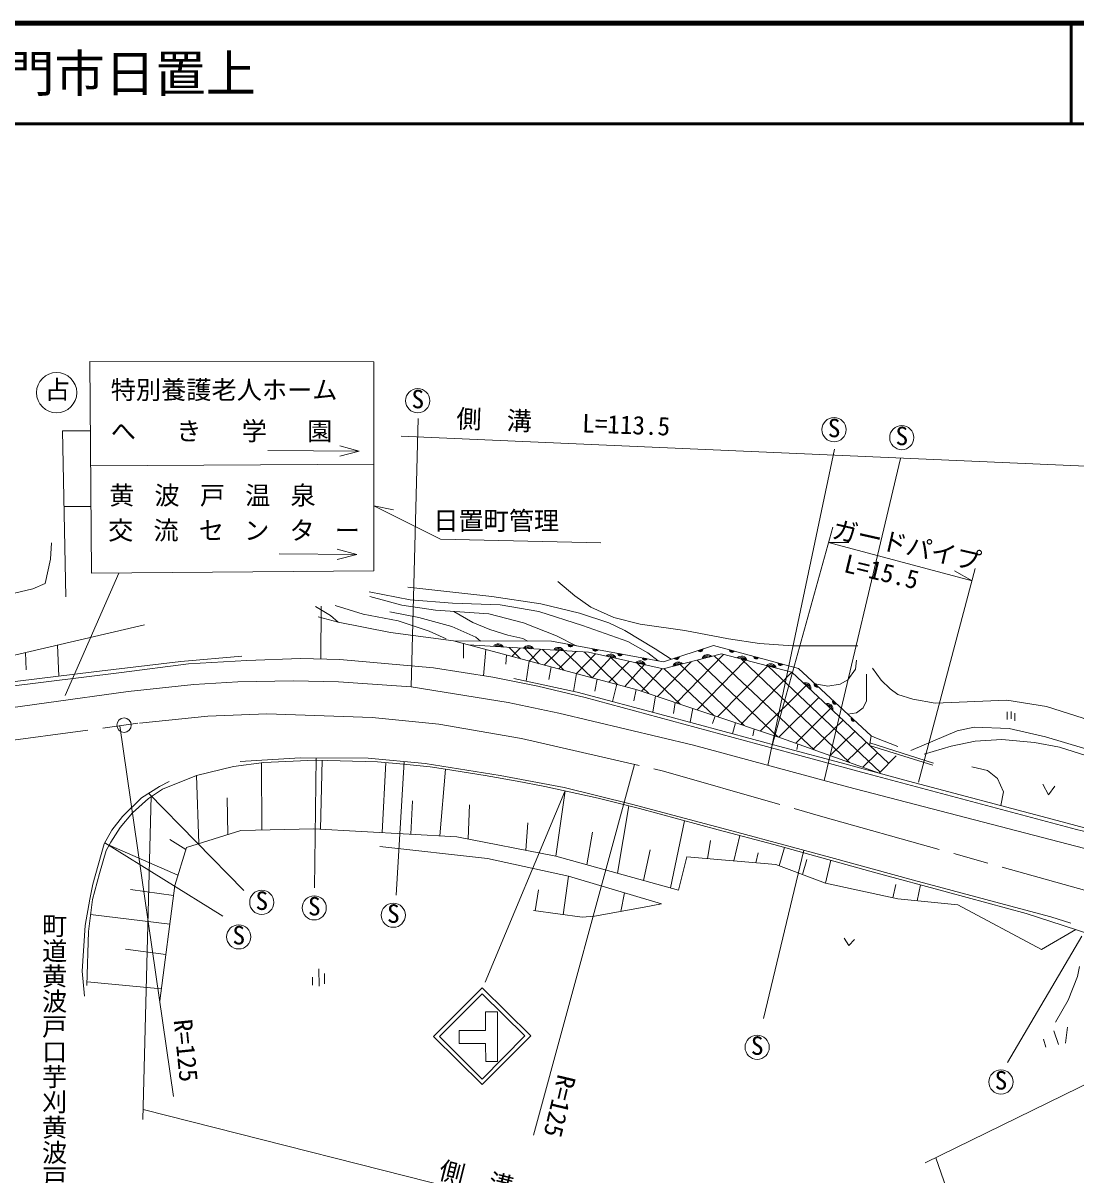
# Model space of a CAD drawing. Units: millimetres, scale not verified. Extents: x 40000 to 1265981, y 20000 to 380000.
# Drawn here: x 404714 to 509236, y 265708 to 380000 of the extents above; entities that cross this region are included whole.
import ezdxf
from ezdxf.enums import TextEntityAlignment as Align

# ---------------------------------------------------------------- set-up
doc = ezdxf.new("R2010")
doc.units = ezdxf.units.MM
doc.header["$LTSCALE"] = 1000
doc.linetypes.add('CHAIN', pattern=[18.5, 12, -1.5, 3.5, -1.5])
for name, color, linetype, lineweight in [('M-BMK', 2, 'CHAIN', 13), ('M-STR-STRC', 7, 'Continuous', 13), ('M-TTL', 2, 'Continuous', 140), ('M-TTL-LINE', 7, 'Continuous', 50), ('M-TTL-TXT', 7, 'Continuous', 13), ('M-WORK', 1, 'Continuous', 13)]:
    doc.layers.add(name, color=color, linetype=linetype, lineweight=lineweight)
doc.styles.add('@ＭＳ ゴシック', font='')
doc.styles.add('ＭＳ ゴシック', font='')
doc.styles.get('@ＭＳ ゴシック').set_extended_font_data('@MS Gothic')
doc.styles.get('ＭＳ ゴシック').set_extended_font_data('MS Gothic')

msp = doc.modelspace()

# ---------------------------------------------------------------- linework, layer by layer
at = {"layer": 'M-BMK'}
msp.add_lwpolyline([(242089, 292941), (256159, 296576), (270044, 300624), (276452, 302151), (284416, 303628), (294250, 304713), (301256, 305094), (312752, 305025), (328703, 303709), (346683, 303022), (365070, 303819), (377512, 305219), (399272, 308239), (416287, 310545), (423067, 311219), (428931, 311473), (439388, 311080), (445985, 310444), (454180, 309005), (468288, 305769), (484109, 301237), (512110, 293392), (524345, 289668)], dxfattribs=at)
at = {"layer": 'M-STR-STRC'}
msp.add_circle((408047, 343327), 2000, dxfattribs=at)
at = {"layer": 'M-TTL'}
msp.add_line((680000, 380000), (40000, 380000), dxfattribs=at)
at = {"layer": 'M-TTL-LINE'}
for p, q in [((508747, 380000), (508747, 370000)), ((40000, 370000), (680000, 370000))]:
    msp.add_line(p, q, dxfattribs=at)
at = {"layer": 'M-WORK'}
for p, q in [((443241, 314123), (443927, 340757)), ((442265, 339008), (520451, 335600)), ((429028, 337581), (438093, 337535)), ((438093, 337535), (436158, 337027)), ((438093, 337535), (436164, 338062)), ((478637, 306346), (485272, 337726)), ((411424, 336080), (439539, 336242)), ((491828, 336803), (484233, 304836)), ((408779, 332033), (411455, 332038)), ((439539, 332096), (441499, 331697)), ((485107, 329972), (478979, 307964)), ((484681, 328444), (486681, 328446)), ((484681, 328444), (498921, 324644)), ((430154, 327330), (437841, 327260)), ((437841, 327260), (435904, 326760)), ((437841, 327260), (435914, 327795)), ((499246, 325868), (493608, 304668)), ((408882, 313265), (414215, 325431)), ((498921, 324644), (497188, 325642)), ((434314, 322135), (434281, 316896)), ((408136, 318282), (408262, 315201)), ((447433, 318690), (457174, 318656)), ((448454, 318420), (448440, 316970)), ((450656, 317836), (450421, 315240)), ((452984, 318049), (454110, 316921)), ((453231, 317154), (454079, 317984)), ((454485, 317960), (455961, 316430)), ((454950, 316698), (456123, 317862)), ((456273, 317853), (458399, 315784)), ((456451, 316300), (457922, 317754)), ((404961, 317540), (405016, 315819)), ((452700, 317294), (452642, 316382)), ((454950, 316698), (454668, 314706)), ((457889, 315919), (459626, 317653)), ((458386, 317727), (461201, 315041)), ((459643, 315454), (461547, 317423)), ((460423, 317605), (463730, 314371)), ((461201, 315041), (463091, 317075)), ((462858, 314602), (464898, 316669)), ((463056, 317037), (466820, 313472)), ((467685, 313182), (471044, 316636)), ((469579, 312546), (474262, 317360)), ((471631, 311857), (476422, 316795)), ((471643, 316790), (479630, 309171)), ((473333, 317225), (483248, 307885)), ((486761, 306629), (476021, 316900)), ((457157, 316113), (456906, 314860)), ((459643, 315454), (459343, 313688)), ((464442, 314182), (466382, 316335)), ((465691, 316491), (469956, 312419)), ((466094, 313716), (468147, 315938)), ((468342, 315940), (473293, 311299)), ((476291, 310292), (469938, 316351)), ((478635, 316216), (473656, 311177)), ((475961, 310403), (481046, 315586)), ((489802, 305674), (478696, 316200)), ((461691, 314911), (461470, 313719)), ((463649, 314392), (463239, 312677)), ((465591, 313878), (465336, 312739)), ((467506, 313242), (467225, 311624)), ((477885, 309757), (482440, 314276)), ((469459, 312586), (469286, 311488)), ((479746, 309132), (483727, 313067)), ((471198, 312002), (470954, 310621)), ((473421, 311256), (473169, 310487)), ((481425, 308537), (484882, 311982)), ((502419, 311648), (502422, 310882)), ((502799, 311690), (502790, 310979)), ((503155, 311514), (503161, 310757)), ((414334, 310281), (419656, 273483)), ((475443, 310577), (475139, 309486)), ((477305, 309952), (477159, 309261)), ((483129, 307928), (486115, 310823)), ((490650, 306539), (486229, 310717)), ((484824, 307322), (487294, 309710)), ((486462, 306736), (488431, 308635)), ((488750, 308306), (488894, 309291)), ((481642, 308459), (481530, 307923)), ((488089, 306154), (489550, 307578)), ((488750, 308306), (495043, 306363)), ((488790, 308575), (495098, 306582)), ((428417, 299928), (428400, 306588)), ((433828, 307093), (433649, 294201)), ((434240, 300006), (434404, 306859)), ((440379, 299672), (440722, 306636)), ((441760, 293476), (442542, 306730)), ((465412, 306429), (455399, 269666)), ((489705, 305576), (491391, 307294)), ((422174, 298592), (421944, 305355)), ((446082, 299362), (446644, 305986)), ((416623, 271211), (417426, 303336)), ((426637, 293928), (417185, 303581)), ((425040, 299479), (424968, 303123)), ((450600, 284840), (458507, 303762)), ((457596, 297354), (458516, 303822)), ((443201, 299518), (443388, 302830)), ((448897, 299051), (449043, 302438)), ((463714, 295651), (464847, 302341)), ((454824, 300660), (454624, 297934)), ((468974, 294186), (470362, 300857)), ((461228, 299706), (460696, 296491)), ((412851, 298677), (424564, 291394)), ((420095, 295459), (413254, 298427)), ((420891, 298008), (419302, 298981)), ((472663, 297088), (472947, 298883)), ((475286, 296865), (475862, 299381)), ((466311, 294928), (466961, 297975)), ((477454, 296680), (477687, 297667)), ((482224, 297925), (478217, 281240)), ((479780, 296384), (480292, 298212)), ((482083, 295513), (482504, 297021)), ((484386, 294643), (484887, 296928)), ((458347, 291529), (458845, 295354)), ((415381, 294039), (419645, 293434)), ((455554, 291913), (455875, 293992)), ((491073, 293208), (491368, 294541)), ((493488, 292914), (493819, 294491)), ((464060, 291852), (464418, 293706)), ((419272, 290581), (411423, 291562)), ((506736, 291312), (508716, 290697)), ((509834, 289395), (502447, 276853)), ((509226, 290049), (505823, 288080)), ((414892, 288122), (418878, 287566)), ((434093, 286165), (434108, 284447)), ((418433, 284163), (411072, 284875)), ((433446, 285346), (433446, 284548)), ((434625, 285698), (434647, 284656)), ((508392, 280379), (508190, 278768)), ((506005, 279178), (506257, 278394)), ((507026, 279998), (507493, 278653)), ((416648, 272210), (499372, 251264))]:
    msp.add_line(p, q, dxfattribs=at)
for points in [[(411344, 346422), (411506, 325406), (439539, 325660), (439538, 346397)], [(450296, 284263), (445473, 279431), (450300, 274690), (455127, 279520)], [(450296, 283668), (446064, 279433), (450303, 275197), (454536, 279521)], [(451824, 281886), (451822, 276975), (450639, 276981), (450634, 278756), (448011, 278760), (448015, 280026), (450635, 280033), (450627, 281888)]]:
    msp.add_lwpolyline(points, close=True, dxfattribs=at)
for points in [[(408951, 323079), (408634, 339546), (411397, 339525)], [(439539, 332096), (446158, 328795), (462086, 328425)], [(399641, 319788), (399990, 321239), (401187, 322796), (405678, 323849), (406919, 324382), (407440, 326794), (407555, 328433)], [(439072, 323561), (443155, 322771), (447352, 322453), (452066, 322278), (455929, 321616), (460253, 320231), (464762, 318631), (466748, 317523), (467778, 316731)], [(469044, 316874), (467478, 317913), (464448, 319713), (462863, 320484), (459947, 321439), (456115, 322377), (451267, 323101), (442926, 324039)], [(457814, 324589), (459499, 323158), (461069, 322050), (463354, 321034), (465986, 320365), (470395, 319718), (474735, 318887), (477828, 318426), (481129, 318195), (487570, 318195)], [(439130, 323100), (442316, 322238), (445656, 321761), (450950, 321376), (454397, 320499), (457675, 319206), (459615, 318213)], [(435985, 320569), (435250, 321212), (433752, 322115)], [(435714, 322199), (438469, 321352), (441947, 320691), (445025, 319675), (446728, 318897)], [(441133, 321571), (444011, 321017), (447289, 320125), (449679, 319063), (450141, 318681)], [(447468, 321629), (449367, 320518), (451036, 319813), (452849, 319273), (454319, 318938), (454818, 318664)], [(399562, 315209), (402425, 316948), (416783, 320302)], [(447433, 318690), (441187, 319543), (435985, 320569), (434012, 321074)], [(447433, 318690), (465691, 313851), (479991, 309050), (489792, 305545)], [(486229, 310717), (481046, 315586), (474061, 317412), (468247, 315916), (460848, 317580), (448942, 318290)], [(457174, 318656), (468307, 316635), (473270, 318251), (481696, 315965), (488894, 309291)], [(310905, 311072), (315607, 310926), (318260, 310894), (321096, 310613), (326714, 310053), (333720, 309667), (339025, 309403), (341247, 309360), (347171, 309298), (353333, 309395), (360515, 309783), (372670, 310818), (384753, 312225), (394336, 313455), (404187, 314716), (411732, 315614), (420390, 316669), (426431, 317183)], [(399222, 313665), (414492, 315568), (421135, 316423), (426915, 316765), (432252, 316959), (436158, 316838), (445451, 316037), (451347, 315091), (455832, 314218), (460532, 313067), (477659, 308454), (488453, 305526), (509286, 299979), (511532, 299456)], [(483357, 314425), (484601, 314218), (485819, 314417), (486606, 314822), (487337, 315887), (487460, 316790)], [(489032, 315987), (489914, 314807), (490776, 313956), (491556, 313381), (493053, 312930), (495270, 312530), (502379, 312832), (506304, 312201), (509967, 311016), (512721, 309678)], [(340779, 306346), (352792, 306366), (364209, 306873), (376124, 308089), (390793, 310308), (415156, 313668), (421678, 314381), (426038, 314627), (431578, 314720), (436039, 314647), (443241, 314123), (452875, 312585), (457888, 311527), (471255, 308337), (486546, 304212), (511757, 297682), (527211, 293263)], [(453431, 314976), (459732, 313604), (468411, 311311), (480215, 308109), (485919, 306596), (492609, 304780), (506880, 301012), (511574, 299762)], [(486581, 311436), (487456, 311552), (488101, 312064), (488429, 312761), (488445, 315403)], [(492840, 307809), (497429, 309759), (499140, 310125), (502612, 310018), (506221, 309184), (509984, 308066), (512989, 306398), (514380, 305805), (516763, 303772), (523152, 299292), (527228, 296106), (531046, 292741), (533181, 290816), (535979, 288503), (538357, 285721), (538982, 283579)], [(488894, 309291), (489428, 309047), (491552, 308216)], [(525047, 294516), (524927, 296244), (524252, 297840), (522717, 298859), (519398, 300947), (516135, 303286), (514381, 305179), (512749, 306102), (510318, 307287), (507594, 308149), (505132, 308630), (501866, 308903), (499215, 308756), (496862, 308257), (494181, 307470)], [(506653, 290888), (504286, 291643), (496483, 293782), (489373, 295675), (479239, 298506), (473714, 299938), (465912, 302077), (461818, 303092), (456524, 304262), (453754, 304770), (450584, 305339), (446644, 305986), (445136, 306201), (442489, 306478), (439904, 306709), (433717, 306878), (428623, 306617), (425591, 306232), (421944, 305355), (418574, 304000), (417178, 303051), (415583, 301644), (414357, 300189), (413423, 298722)], [(426281, 306731), (432237, 307100), (438978, 307069), (444641, 306531), (452069, 305351), (458420, 304140), (465099, 302488), (475569, 299718), (484895, 297204), (493093, 294958), (504142, 292003), (506736, 291312)], [(501790, 302356), (502030, 303736), (501455, 305039), (500450, 305839), (498896, 306209)], [(410826, 283432), (410601, 285925), (410878, 290470), (411339, 293056), (411637, 294564), (412781, 298550), (413530, 299904), (414587, 301279), (416464, 303126), (418249, 304254), (419214, 304736)], [(505947, 304485), (506499, 303436), (507151, 304275)], [(505823, 288080), (497498, 292520), (491557, 293104), (484386, 294643), (479443, 296511), (470616, 297262), (469785, 293961), (457596, 297354), (447781, 299269), (433567, 300043), (426341, 299882), (420955, 298214), (419775, 294434), (418280, 282993)], [(412315, 295603), (412951, 297901), (413423, 298722)], [(440136, 298283), (450811, 297108), (458845, 295354), (468109, 292614), (466379, 292266), (461430, 291383), (460230, 291270), (455377, 291937)], [(412315, 295603), (411610, 293027), (411203, 289850), (411062, 284499)], [(534884, 267618), (534589, 270425), (534089, 273056), (533665, 274654), (533240, 275838), (532137, 278378), (531391, 279813), (530440, 280911), (529573, 281780), (528492, 282611), (527477, 283279), (524848, 284735), (522725, 285690), (517820, 287273), (510796, 289536), (506653, 290888)], [(486233, 289193), (486685, 288461), (487252, 289083)], [(507216, 280853), (508447, 283059), (509381, 285409), (509576, 286383)], [(494282, 266896), (518674, 278863), (525965, 282734)], [(495310, 267400), (495317, 267404), (501039, 250956)]]:
    msp.add_lwpolyline(points, dxfattribs=at)
for centre, radius in [((443896, 342529), 1200), ((485221, 339656), 1200), ((491945, 338869), 1200), ((414738, 310335), 719), ((428412, 292757), 1200), ((433620, 292207), 1200), ((441470, 291479), 1200), ((426126, 289331), 1200), ((477590, 278375), 1200), ((501787, 274934), 1200)]:
    msp.add_circle(centre, radius, dxfattribs=at)
for centre, radius, start, end in [((451884, 317848), 567, 24.65664, 148.51167), ((451884, 317848), 453, 32.61603, 140.55228), ((451884, 317848), 340, 48.24141, 124.9269), ((454879, 317669), 567, 24.65664, 148.51167), ((454879, 317669), 453, 32.61603, 140.55228), ((454879, 317669), 340, 48.24141, 124.9269), ((457874, 317490), 567, 24.65664, 148.51167), ((457874, 317490), 453, 32.61603, 140.55228), ((457874, 317490), 340, 48.24141, 124.9269), ((459061, 318371), 256, 182.39019, 337.02942), ((459061, 318371), 205, 185.63548, 333.78412), ((459061, 318371), 154, 191.16993, 328.24968), ((459061, 318371), 102, 202.99319, 316.42641), ((459061, 318371), 100, 203.93867, 315.48094), ((461521, 317924), 256, 182.39019, 337.02942), ((461521, 317924), 205, 185.63548, 333.78412), ((461521, 317924), 154, 191.16993, 328.24968), ((461521, 317924), 102, 202.99319, 316.42641), ((461521, 317924), 100, 203.93867, 315.48094), ((471960, 317883), 256, 210.71467, 5.3539), ((471960, 317883), 205, 213.95997, 2.10861), ((471960, 317883), 154, 219.49441, 356.57416), ((471960, 317883), 102, 231.31768, 344.7509), ((471960, 317883), 100, 232.26315, 343.80542), ((475085, 317817), 256, 177.50499, 332.14422), ((475085, 317817), 205, 180.75029, 328.89893), ((475085, 317817), 154, 186.28473, 323.36448), ((475085, 317817), 102, 198.108, 311.54122), ((475085, 317817), 100, 199.05347, 310.59574), ((463025, 316817), 567, 15.39935, 139.25438), ((463025, 316817), 453, 23.35874, 131.29498), ((463025, 316817), 340, 38.98411, 115.66961), ((463980, 317477), 256, 182.39019, 337.02942), ((463980, 317477), 205, 185.63548, 333.78412), ((463980, 317477), 154, 191.16993, 328.24968), ((463980, 317477), 102, 202.99319, 316.42641), ((463980, 317477), 100, 203.93867, 315.48094), ((465952, 316159), 567, 15.39935, 139.25438), ((465952, 316159), 453, 23.35874, 131.29498), ((466440, 317031), 256, 182.39019, 337.02942), ((466440, 317031), 205, 185.63548, 333.78412), ((466440, 317031), 154, 191.16993, 328.24968), ((466440, 317031), 102, 202.99319, 316.42641), ((466440, 317031), 100, 203.93867, 315.48094), ((469768, 316032), 567, 42.50455, 166.35958), ((469583, 317109), 256, 210.71467, 5.3539), ((469583, 317109), 205, 213.95997, 2.10861), ((469583, 317109), 154, 219.49441, 356.57416), ((469583, 317109), 102, 231.31768, 344.7509), ((469583, 317109), 100, 232.26315, 343.80542), ((472673, 316780), 567, 42.50455, 166.35958), ((472673, 316780), 453, 50.46394, 158.40018), ((472673, 316780), 340, 66.08931, 142.77481), ((476035, 316620), 567, 13.42159, 137.27662), ((476035, 316620), 453, 21.38098, 129.31722), ((476035, 316620), 340, 37.00635, 113.69185), ((477498, 317162), 256, 177.50499, 332.14422), ((477498, 317162), 205, 180.75029, 328.89893), ((477498, 317162), 154, 186.28473, 323.36448), ((477498, 317162), 102, 198.108, 311.54122), ((477498, 317162), 100, 199.05347, 310.59574), ((465952, 316159), 340, 38.98411, 115.66961), ((469768, 316032), 453, 50.46394, 158.40018), ((469768, 316032), 340, 66.08931, 142.77481), ((478937, 315862), 567, 13.42159, 137.27662), ((478937, 315862), 453, 21.38098, 129.31722), ((478937, 315862), 340, 37.00635, 113.69185), ((479911, 316508), 256, 177.50499, 332.14422), ((479911, 316508), 205, 180.75029, 328.89893), ((479911, 316508), 154, 186.28473, 323.36448), ((479911, 316508), 102, 198.108, 311.54122), ((479911, 316508), 100, 199.05347, 310.59574), ((482362, 313984), 567, 344.8575, 108.71253), ((482362, 313984), 453, 352.8169, 100.75314), ((482362, 313984), 340, 8.44227, 85.12777), ((483500, 314369), 256, 149.84148, 304.48072), ((483500, 314369), 205, 153.08678, 301.23542), ((483500, 314369), 154, 158.62123, 295.70097), ((483500, 314369), 102, 170.44449, 283.87771), ((483500, 314369), 100, 171.38997, 282.93223), ((484548, 311930), 567, 344.8575, 108.71253), ((484548, 311930), 453, 352.8169, 100.75314), ((484548, 311930), 340, 8.44227, 85.12777), ((485333, 312669), 256, 149.84148, 304.48072), ((485333, 312669), 205, 153.08678, 301.23542), ((485333, 312669), 154, 158.62123, 295.70097), ((485333, 312669), 102, 170.44449, 283.87771), ((485333, 312669), 100, 171.38997, 282.93223), ((487167, 310969), 256, 149.84148, 304.48072), ((487167, 310969), 205, 153.08678, 301.23542), ((487167, 310969), 154, 158.62123, 295.70097), ((487167, 310969), 102, 170.44449, 283.87771), ((487167, 310969), 100, 171.38997, 282.93223)]:
    msp.add_arc(centre, radius, start, end, dxfattribs=at)

# ---------------------------------------------------------------- texts
at = {"layer": 'M-STR-STRC', "style": 'ＭＳ ゴシック'}
msp.add_text('占', height=1832, dxfattribs=at).set_placement((406881, 342157), align=Align.BOTTOM_LEFT)
at = {"layer": 'M-TTL-TXT', "style": 'ＭＳ ゴシック'}
msp.add_text('地 名      長門市日置上', height=3666, dxfattribs=at).set_placement((370380, 375000), align=Align.MIDDLE_LEFT)
at = {"layer": 'M-WORK', "style": 'ＭＳ ゴシック'}
for s, p in [('特別養護老人ホーム', (413420, 342141)), ('日置町管理', (445436, 329155))]:
    msp.add_text(s, height=1833, dxfattribs=at).set_placement(p, align=Align.BOTTOM_LEFT)
for p in [(443904, 341227), (485230, 338354), (491953, 337567), (428420, 291455), (433629, 290905), (441479, 290177), (426134, 288029), (477598, 277073), (501796, 273632)]:
    msp.add_text('S', height=1833, dxfattribs=at).set_placement(p, align=Align.BOTTOM_CENTER)
at = {"layer": 'M-WORK'}
for s, rotation, style, p in [('側\u3000溝\u3000\u3000L=113.5', 357.879, 'ＭＳ ゴシック', (447682, 339303)), ('ガードパイプ', 347.252, 'ＭＳ ゴシック', (484797, 328413)), ('L=15.5', 346.483, 'ＭＳ ゴシック', (485964, 325016)), ('町道黄波戸口芋刈黄波戸棟', 270, '@ＭＳ ゴシック', (406351, 291709)), ('R=125', 275.712, 'ＭＳ ゴシック', (419116, 281011)), ('R=125', 256.556, 'ＭＳ ゴシック', (457287, 275909)), ('側\u3000溝\u3000\u3000L=93.5', 345.791, 'ＭＳ ゴシック', (445728, 264847))]:
    msp.add_text(s, height=1833, rotation=rotation, dxfattribs=dict(at, style=style)).set_placement(p, align=Align.BOTTOM_LEFT)
at = {"layer": 'M-WORK', "char_height": 1833, "attachment_point": 7, "style": 'ＭＳ ゴシック'}
for s, insert in [('\\T2.6;へき学園', (413420, 338401)), ('\\T1.8;黄波戸温泉', (413265, 332013)), ('\\T1.8;交流センター', (413161, 328533))]:
    msp.add_mtext(s, dxfattribs=dict(at, insert=insert))

doc.saveas('drawing.dxf')
